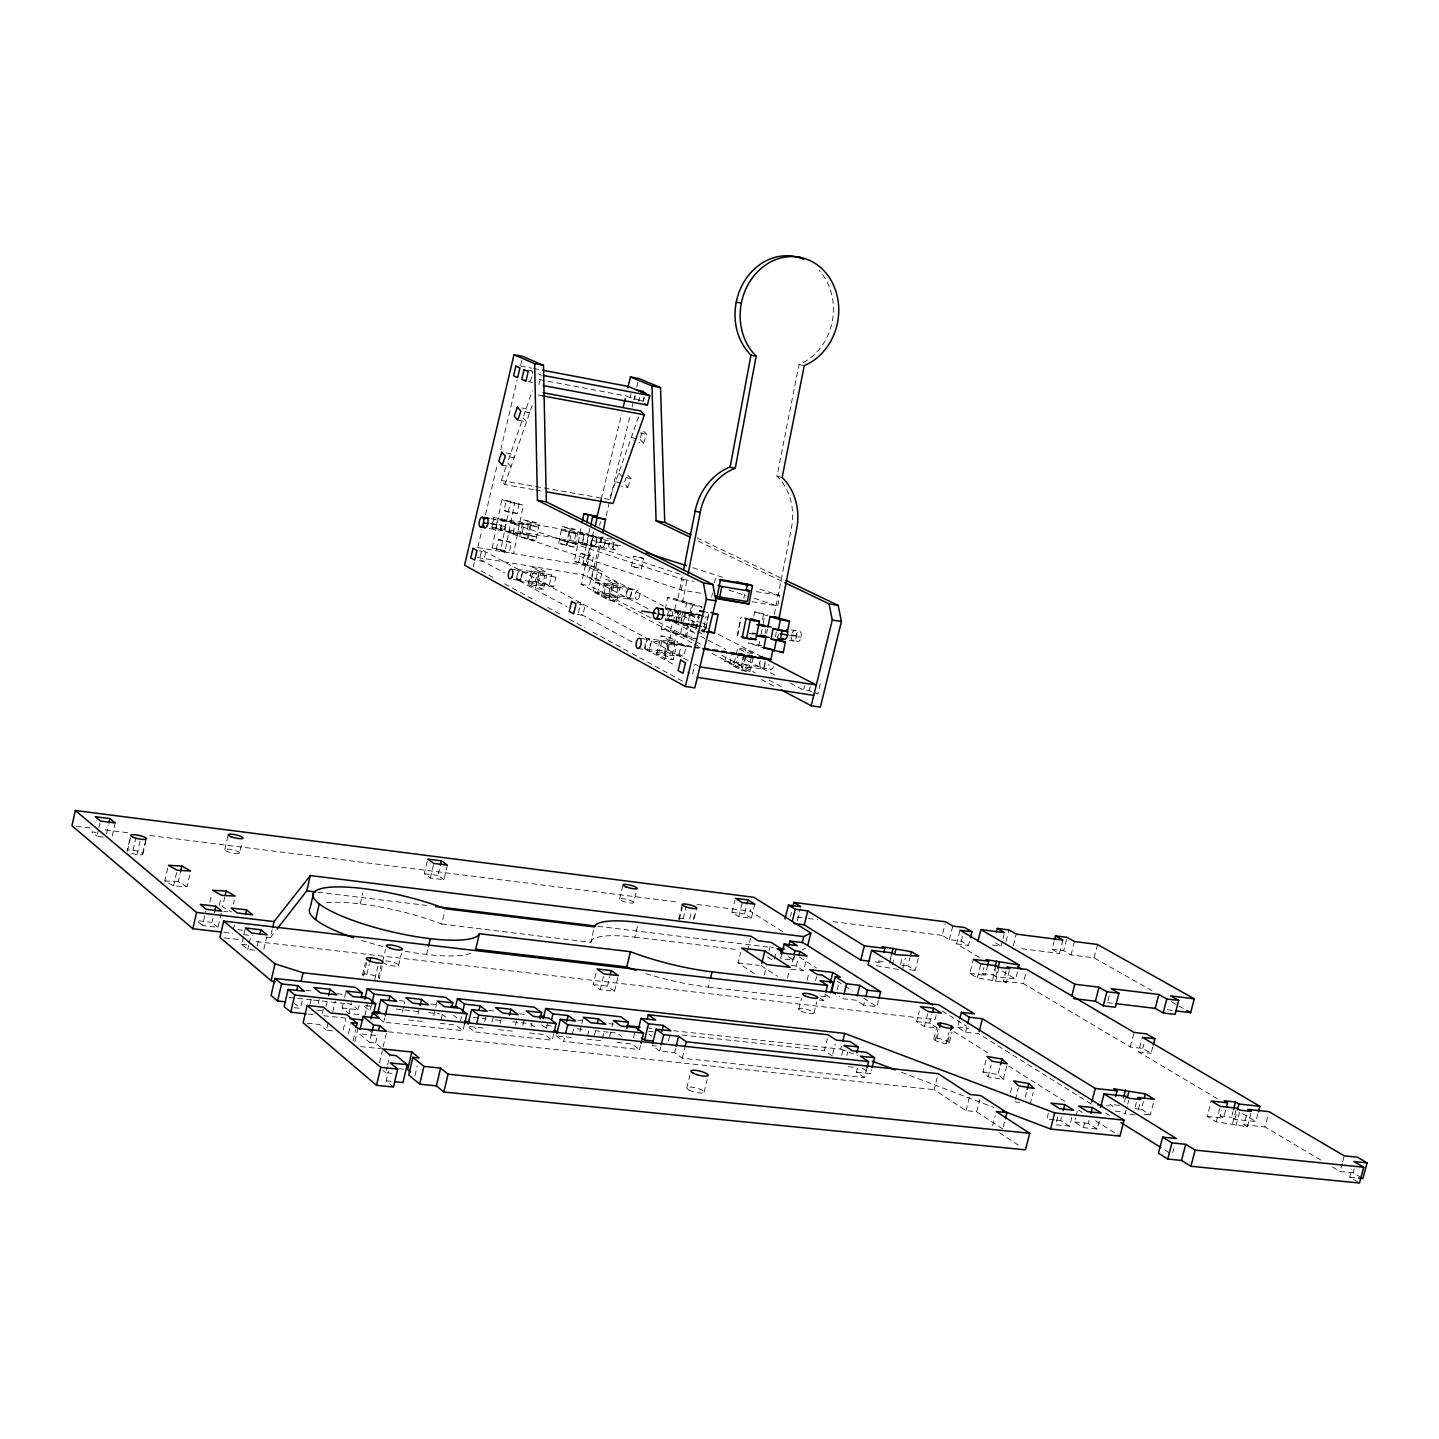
<?xml version="1.0" encoding="UTF-8"?>
<svg xmlns="http://www.w3.org/2000/svg" width="1439" height="1439" viewBox="0 0 1439 1439"><rect width="100%" height="100%" fill="white"/><g stroke="black" fill="none" stroke-linecap="round" stroke-linejoin="round"><path stroke-width="0.75" stroke-dasharray="5 3.75" d="M661.4 629.059L670.646 630.552L695.703 638.646L686.367 637.153L661.4 629.059L662.642 622.781M701.045 614.849L665.52 608.103L667.57 597.617L676.834 599.128L701.944 606.88L701.117 611.107M665.52 608.103L679.748 611.161L677.679 621.666L668.416 620.173L670.484 609.65M670.646 630.552L672.715 620.083L665.304 618.878M674.765 609.614L676.834 599.128M691.799 647.226L669.243 642.801L671.311 632.279L680.611 633.754L686.817 602.204L677.535 600.693L682.248 576.643M699.606 626.756L673.38 621.756L675.467 611.215L699.696 615.91M701.908 626.613L675.79 621.63L677.859 611.089L703.995 616.09M674.243 644.438L676.312 633.897L685.612 635.372L691.835 603.75L682.536 602.239L687.284 578.136M678.381 623.339L680.467 612.798M680.791 623.213L682.877 612.654M683.399 624.94L697.771 628.052L683.399 624.94L685.486 614.363L699.858 617.475L685.486 614.363M686.367 637.153L688.454 626.559M690.54 615.946L692.627 605.351L667.57 597.617M692.717 626.451L694.803 615.874M703.671 616.558L698.635 614.993L699.408 611.053L704.948 611.953M696.314 628.699L699.93 610.334L705.47 611.233M704.031 626.954L706.099 616.432M705.542 629.473L708.636 612.546M711.675 597.149L712.467 593.066M714.481 582.867L715.291 578.784L720.363 580.277M708.761 613.877L705.542 630.192L701.854 629.598M737.164 636.056L740.779 617.781M737.703 635.354L741.301 617.061M774.362 614.327L791.432 527.969A56.157 48.836 -75.1 0 0 776.97 476.219L799.005 364.571A56.355 48.962 -79.8 0 0 819.169 270.478M753.802 616.036L754.63 611.881L767.976 614.669M762.454 619.579L763.677 613.374M758.677 646.237L760.332 637.909M761.159 633.736L761.968 629.562M763.21 623.321L764.846 614.993M765.098 633.61L765.926 629.455M766.699 633.25L767.527 629.077M775.387 636.811L777.042 628.465M777.456 638.79L778.481 633.574A5.324 2.68 -80.9 0 1 776.988 637.027M700.739 593.246L681.205 590.008L508.722 532.79L517.482 534.265L491.868 527.214L493.811 517.572L584.27 532.97L588.605 534.355L580.061 532.898L614.399 542.611M492.192 547.917L505.107 550.795L492.192 547.917L501.869 499.603L514.82 502.445L504.819 552.234L500.592 550.777L510.593 501.114M496.383 549.338L498.326 539.661L507.05 541.136L511.277 542.557L509.334 552.234L513.579 553.691L523.328 505.125L510.323 502.283L523.328 505.125M500.268 529.984L502.211 520.306L523.994 524.012L522.051 533.671L500.268 529.984L504.477 531.387L526.314 535.074L528.257 525.397L502.211 520.306M519.065 503.794L517.123 513.489L508.381 511.978L504.154 510.629L506.096 500.934L501.869 499.603M513.219 532.862L515.18 523.166M519.731 536.765L523.13 519.875L531.8 521.35L539.283 523.778L535.884 540.686L519.731 536.765L535.884 540.686M527.178 539.229L530.577 522.285L523.13 519.875M528.419 538.222L531.8 521.35M558.656 543.312L562.037 526.512L570.635 527.987L578.208 530.397L574.809 547.252L558.656 543.312L574.809 547.252M566.193 545.795L569.592 528.94L562.037 526.512M567.254 544.769L570.635 527.987M578.586 563.027L580.529 553.457L589.073 554.878L587.148 564.448L574.269 561.588L581.284 526.8M680.215 574.287L599.739 548.151L578.136 542.467L586.68 543.906L582.345 542.503L584.27 532.97M582.453 543.87L584.396 534.283M587.148 564.448L582.813 563.009L589.828 528.257M602.042 536.783L595.872 567.362L582.921 564.484L584.864 554.878L580.529 553.457M586.806 545.291L588.731 535.686M591.015 545.309L592.94 535.74L571.517 532.106L569.592 541.694L595.368 546.73L597.311 537.143L592.94 535.74M587.274 565.941L593.893 533.132M595.872 567.362L591.501 565.905L593.426 556.317L589.073 554.878M599.631 525.631L600.405 521.781M631.433 566.39L633.466 556.353L638.7 557.109L643.521 558.404L641.488 568.441L631.433 566.39L641.488 568.441M681.205 590.008L683.345 579.485L510.665 523.077L519.425 524.569L493.811 517.572M743.891 598.21L744.754 594.037M752.021 601.7L777.654 605.945L779.776 595.548L756.446 588.083M103.32 837.084L97.007 836.293L98.482 829.763M98.967 827.587L99.957 823.234M106.504 833.757L108.465 825.087M112.224 835.969L115.174 822.928M129.654 839.8L127.172 850.773A8.04 1.763 12.3 0 1 136.453 850.935A8.04 1.763 12.3 0 1 142.425 854.55A8.04 1.763 12.3 0 1 131.057 853.129M127.423 851.276L130.913 835.933M133.036 850.251L136.021 837.12M137.047 854.55L140.536 839.189M142.641 853.525L146.13 838.182M142.911 854.029L146.4 838.703M189.732 874.93L187.052 886.676L173.543 885.92L164.819 880.938L168.399 865.271M173.543 885.92L177.141 870.217M187.052 886.676L178.292 881.711L180.091 873.905M221.264 913.171L218.009 927.328L202.503 925.529L205.759 911.337M209.896 902.163L211.713 894.231M224.79 849.55L228.225 834.602M218.009 927.328L212.073 922.345L212.99 918.316M219.34 905.293L221.174 897.342M224.826 896.965L222.541 906.858L231.553 911.984M239.558 853.201A7.645 1.637 12.6 0 0 229.449 849.244A7.645 1.637 12.6 0 0 227.506 851.69A7.645 1.637 12.6 0 0 239.558 853.201L242.004 842.517M233.388 904.034L234.287 900.059M233.478 929.126L234.395 925.079M254.451 950.208L247.76 949.434L241.626 944.308L243.515 936.141M243.982 934.091L245.403 927.957M247.76 949.434L248.695 945.351M249.181 943.3L251.07 935.098M257.203 946.089L259.092 937.94M263.859 949.182L266.701 936.897M265.891 937.185L270.316 937.706L272.187 929.63M294.311 1007.678L300.427 1008.325L302.91 997.659M309.997 1004.512L311.975 996.004M318.127 1003.685L319.134 999.421M322.084 1013.722L323.595 1007.246M326.095 1006.257L327.085 1002.012M332.499 1030.9L326.347 1030.252L328.362 1021.582M332.787 1011.815L335.269 1001.184M360.236 903.908L362.79 893.007M358.887 1014.639L348.868 1013.56L342.14 1007.984L344.119 999.511M344.623 997.407L346.115 991.057M343.237 1029.82L345.774 1019.01M348.868 1013.56L351.368 1002.929M348.454 1033.49L350.486 1024.802M362.502 974.923L365.38 962.655M363.473 976.182L366.837 961.846M342.14 1007.984L358.113 1009.71L359.12 1005.483M366.927 974.131L369.319 963.932M353.095 1040.667L355.631 1029.802M354.893 1041.494L357.969 1028.399M364.894 1015.268L367.395 1004.674M374.824 979.509L378.187 965.173M473.305 566.624L474.312 562.289M477.892 547.126L481.957 529.786M485.537 514.622L497.246 464.761M500.808 449.598L517.123 380.238M520.684 365.074L522.717 356.404M371.55 1004.674L370.075 1011.005L363.312 1005.483L372.035 1006.437M378.241 977.441L381.119 965.191M382.648 961.576L385.49 949.506M382.126 966.432L379.23 978.7A8.58 2.015 13 0 0 367.916 974.239A8.58 2.015 13 0 0 364.751 976.901M381.245 1047.682L375.633 1043.023L369.481 1042.376L372.035 1031.529M530.074 370.201L532.844 371.406L530.559 381.065L523.976 379.824M375.633 1043.023L377.666 1034.353M464.455 1024.334L462.962 1030.648L383.745 1022.158L384.753 1017.913M398.585 965.515L401.427 953.463M538.888 384.735L541.172 375.039L538.402 373.816M379.518 1062.755L382.306 1050.956M383.17 1046.675L386.749 1031.457M447.403 865.145L443.949 879.733L430.333 878.042L424.307 873.689L427.743 859.101M430.333 878.042L433.787 863.4M392.056 1073.368L385.778 1072.721L387.181 1066.803M387.649 1064.842L389.969 1054.985M393.441 1087.003L386.156 1080.833L388.494 1070.904M402.254 1012.337L404.737 1001.832M443.949 879.733L437.888 875.38L440.334 864.983M426.556 954.471L427.959 948.535M516.241 579.197L518.526 569.502L532.916 571.859L530.631 581.536L516.241 579.197L566.75 606.574M418.012 1014.045L419.001 1009.854M326.563 902.613A85.495 19.103 13.1 0 1 441.683 924.054L444.777 910.941M528.203 584.324L532.214 567.398L539.931 568.675L547.288 572.578L543.258 589.54L535.524 588.281L528.203 584.324L535.92 585.583L543.258 589.54M414.954 1075.67L417.274 1065.849M433.697 1015.754L435.19 1009.476M435.675 1007.39L437.168 1001.094M535.92 585.583L539.931 568.675M535.524 588.281L539.553 571.301L532.214 567.398M442.187 1014.981L440.19 1023.381L455.875 1025.072L462.962 1030.648M549.356 584.594L551.641 574.952L540.632 573.136L538.348 582.795L549.356 584.594L553.565 586.86L555.868 577.183L551.641 574.952M460.516 1020.809L461.523 1016.636M692.123 642.909L580.996 584.27L593.48 531.89M601.286 499.153L621.576 414.036M553.691 1033.975L552.198 1040.217L474.708 1031.907L475.715 1027.716M631.073 393.908L630.174 397.704L642.963 401.139L643.881 397.344M484.655 1021.744L486.652 1013.398M650.662 617.853L589.504 585.673L601.466 535.524M606.143 515.899L630.066 415.619M632.153 406.895L634.743 395.995M636.829 387.271L638.916 378.547M635.354 395.743L634.455 399.538L625.893 395.887L537.988 379.338M595.908 578.478L598.138 569.107L589.63 567.686L587.4 577.075L595.908 578.478L600.081 580.672L602.329 571.265L598.138 569.107M593.084 591.735L595.386 582.129L606.251 583.928L603.948 593.516L593.084 591.735L597.365 594.001L608.247 595.764L610.55 586.159L599.667 584.378L595.386 582.129M638.754 401.391L639.653 397.578M492.03 1022.086L493.505 1015.844M597.365 594.001L599.667 584.378M643.521 401.319L644.438 397.506M601.484 596.25L605.495 579.485L613.068 580.744L620.623 584.648L616.612 601.466L609.003 600.225L601.484 596.25L609.075 597.491L616.612 601.466M500.178 1023.435L501.168 1019.262M609.075 597.491L613.068 580.744M609.003 600.225L613.032 583.407L605.495 579.485M515.63 1025.108L516.619 1020.953M522.789 1025.413L524.282 1019.208M531.027 1026.78L532.016 1022.625M546.37 1028.435L548.349 1020.143M644.384 648.665L646.848 638.376L661.904 640.751L659.44 651.022L644.384 648.665L675.988 665.807M656.742 653.918L661.059 635.966L669.153 637.243L677.463 641.668L673.128 659.674L665.016 658.396L656.742 653.918L664.818 655.195L673.128 659.674M640.517 1045.451L639.51 1049.553L563.692 1041.44L565.203 1035.217M441.683 924.054L590.889 942.401L593.857 929.054M573.567 1029.281L571.571 1037.537L558.512 1036.134M664.818 655.195L669.153 637.243M665.016 658.396L669.369 640.373L661.059 635.966M579.863 1031.619L581.356 1025.449M581.842 1023.399L583.335 1017.229M617.889 977.567L614.579 991.255L600.225 989.636L593.174 984.564L595.998 972.836M619.579 899.105L623.015 884.877M679.046 654.115L681.51 643.863L669.998 642.046L667.516 652.299L679.046 654.115L683.795 656.67L686.295 646.399L681.51 643.863M588.749 1030.918L586.752 1039.174L601.88 1040.793L604.362 1030.504M600.225 989.636L603.553 975.894M594.451 1035.307L595.44 1031.205M614.579 991.255L607.474 986.201L609.83 976.451M633.682 902.595A7.267 1.493 13.7 0 0 623.447 898.745A7.267 1.493 13.7 0 0 622.745 901.228A7.267 1.493 13.7 0 0 633.682 902.595L637.135 888.349M609.488 1036.925L611.467 1028.741M611.971 1026.691L612.96 1022.607M590.889 942.401L590.763 941.897A82.671 17.826 13.9 0 1 634.815 937.149L637.891 924.486M743.477 655.447L740.995 665.627L729.627 663.847L724.788 661.292L726.767 653.144M633.448 1037.897L635.444 1029.694M729.627 663.847L732.109 653.648M753.263 657.659L749.845 671.653L741.894 670.412L733.404 665.933L737.721 648.144L745.654 649.403L754.18 653.828M738.621 652.91L736.138 663.073L724.788 661.292M678.812 918.73L682.302 904.412M679.298 919.665L682.284 907.379M749.845 671.653L741.319 667.174L745.654 649.403M741.894 670.412L745.312 656.4M746.05 656.202L744.071 664.332L758.749 666.635L760.242 660.555M683.255 918.532L686.241 906.282M751.428 656.706L748.946 666.887L763.641 669.189L766.124 659.026M689.821 918.694L691.332 912.542M867.069 1067.612L864.551 1077.631L682.302 1058.205L674.603 1052.664L659.692 1051.064L660.681 1046.962M693.274 919.593L695.271 911.427M694.264 918.478L696.764 908.261M668.451 1041.045L670.448 1032.878M674.603 1052.664L675.593 1048.563M682.302 1058.205L685.306 1045.883M645.949 973.609A82.671 17.826 13.9 0 0 708.33 987.118L709.931 980.589M686.781 1087.902L689.875 1075.257M754.791 904.178L751.338 918.226L738.729 916.643L731.983 912.344L734.933 900.328M738.729 916.643L742.182 902.577M751.338 918.226L744.575 913.927L746.535 905.922M704.031 1092.183L707.125 1079.538M820.32 683.777L817.784 694.12L812.675 691.457L803.556 690.036L804.563 685.899M782.618 931.645L750.367 911.229L751.338 907.236M754.198 973.555L738.027 962.889L740.617 952.348M809.15 690.63L810.157 686.493M747.489 950.783L750.546 938.318M769.146 950.711L770.171 946.556M764.235 975.228L766.321 966.684M774.416 959.129L776.484 950.747M790.551 916.283L791.54 912.326M781.665 954.363L780.64 958.518L793.626 960.101L794.652 955.946M797.386 920.564L800.336 908.639M787.601 977.98L789.705 969.472M793.447 957.115L791.378 965.461L796.271 966.055L803.502 970.713L806.613 958.158M796.271 966.055L798.339 957.708M798.807 1009.189L801.505 998.288M807.099 980.283L808.682 973.933M815.553 980.822L816.597 976.559M814.006 1012.93L816.704 1002.048M819.313 999.979L823.756 1000.501L825.356 994.061M837.138 989.924L839.243 981.434M832.282 1055.92L824.349 1050.578L827.299 1038.742M832.767 1053.942L835.232 1044.048M673.578 1030.738L840.736 1049.121L841.725 1045.2M841.761 1055.327L844.225 1045.398M846.869 1055.471L847.841 1051.531M878.527 1000.267L876.927 1006.652L863.706 1005.124L865.289 998.72M864.551 1077.631L856.403 1072.145L857.392 1068.152M890.543 958.23L891.55 954.165M889.608 963.087L891.64 954.938M892.36 964.796L894.392 956.629M856.403 1072.145L870.595 1073.674L871.584 1069.681M900.616 964.436L902.145 958.32M902.865 968.177L905.419 957.978M918.316 958.212L915.258 970.408L907.901 965.875L909.934 957.78M916.571 1021.618L929.756 1023.129L937.616 1028.094L924.396 1026.583L916.571 1021.618L919.251 1010.898M969.472 941.52L968.483 945.405L961.27 941.142L949.362 939.649L942.221 935.404L945.153 923.766M924.396 1026.583L927.633 1013.686M949.362 939.649L952.798 926.032M929.756 1023.129L931.914 1014.567M936.141 1015.43L935.062 1019.693L253.354 941.25M979.419 957.493L956.557 943.912L959.993 930.26M933.839 1038.742L936.573 1027.896M935.224 1040.433L937.958 1029.569M936.933 1038.364L939.127 1029.676M961.27 941.142L962.745 935.314M1002.767 1128.913L976.613 1111.753L965.983 1110.638L934.145 1089.665L938.174 1073.692M946.107 1043.563L948.859 1032.698M947.797 1041.476L949.992 1032.788M949.2 1043.167A8.04 1.745 14.8 0 0 938.696 1038.58A8.04 1.745 14.8 0 0 936.645 1041.134A8.04 1.745 14.8 0 0 949.2 1043.167L951.952 1032.303M1009.297 970.713L1006.239 982.765L977.315 977.908L969.832 973.412L973.376 959.345M1091.266 1104.055L978.61 1033.724L965.533 1032.231L957.601 1027.248L959.219 1020.863M977.315 977.908L980.894 963.806M965.533 1032.231L967.152 1025.809M987.694 965.245L985.157 975.264L982.351 973.591L983.862 967.584M1017.409 971.991L1015.628 978.97L995.86 976.577L993.036 974.887L994.547 968.879M992.514 945.063L1001.094 946.143L1002.569 940.351M1003.055 938.408L1004.026 934.559M992.676 979.779L996.238 965.695M995.86 976.577L997.875 968.555M995.518 981.47L998.576 969.4M1006.059 941.466L1008.973 929.918M965.983 1110.638L970.084 1094.485M1006.239 982.765L1003.397 981.074L1005.951 971.037M1013.326 945.693L1016.276 934.109M1006.742 1065.795L1003.271 1079.394L988.197 1076.804L982.999 1071.929L985.949 1060.291M976.613 1111.753L979.689 1099.648M988.197 1076.804L991.165 1065.13M1003.271 1079.394L998.018 1074.519L999.979 1066.767M1152.711 1047.106L1151.092 1053.366L1142.764 1048.437L1130.281 1047.016L1023.219 983.485L1025.899 972.962M992.586 1125.784L995.194 1115.585M1010.43 1092.741L1012.444 1084.844M1003.289 1126.881L1004.854 1120.765M1062.899 940.063L1059.464 953.481L1052.107 949.254L1054.05 941.61M1015.322 1099.774L1018.362 1087.884M1025.198 1097.327L1026.709 1091.41M1152.027 990.716L1094.072 957.834L1071.03 954.938L1063.655 950.711L1067.054 937.347M1030.144 1104.361L1033.184 1092.489M1071.03 954.938L1074.465 941.538M1048.365 1113.12L1046.837 1119.11L1054.769 1119.938M1094.072 957.834L1097.489 944.47M1057.719 1116.754L1055.668 1124.776L1069.555 1126.197L1072.127 1116.196M1069.555 1126.197L1060.705 1120.549L1061.73 1116.556M1099.252 1121.071L1097.202 1129.057L1083.405 1127.636L1074.519 1121.988L1075.545 1117.995M1076.048 1115.998L1077.577 1110.027M1107.958 1000.645L1109.505 994.655M1083.405 1127.636L1085.456 1119.632M1097.202 1129.057L1088.28 1123.409L1089.305 1119.434M1130.281 1047.016L1134.04 1032.429M1124.381 1102.076L1125.892 1096.23M1217.43 1098.73L1138.573 1051.927L1142.35 1037.303M1134.957 1114.919L1125.19 1113.876L1127.205 1106.069M1127.708 1104.127L1128.716 1100.223M1142.764 1048.437L1143.843 1044.282M1135.101 1107.221L1137.116 1099.432M1138.429 1109.271L1139.94 1103.425M1153.287 1103.173L1150.265 1114.829L1141.415 1109.379L1143.411 1101.644M1172.749 1152.603L1173.792 1148.592M1250.887 1113.336L1247.361 1126.773L1216.261 1121.808L1207.249 1116.376L1211.26 1101.033M1216.261 1121.808L1220.272 1106.411M1225.542 1110.458L1223.528 1118.121L1220.164 1116.088L1221.657 1110.35M1257.884 1113.93L1255.887 1121.557L1234.896 1119.326L1231.514 1117.294L1233.007 1111.574M1232.575 1123.535L1236.587 1108.156M1234.896 1119.326L1236.892 1111.681M1235.975 1125.568L1240.004 1110.189M1247.361 1126.773L1243.962 1124.74L1247.973 1109.397M1320.822 1160.086L1264.989 1126.953L1268.011 1115.477M1361.258 1177.606L1353.182 1172.839L1340.069 1171.508L1342.155 1163.665M1342.677 1161.705L1344.224 1155.823M1357.858 1182.067L1349.746 1177.246L1351.833 1169.385M1353.182 1172.839L1354.207 1168.918M533.545 489.602L504.855 484.583L501.366 480.536L506.834 464.671M523.634 415.997L532.34 390.706M504.855 484.583L532.448 404.665M638.574 416.86L609.345 499.441L501.366 480.536M640.391 437.402L642.909 430.297L646.651 434.218L643.485 443.104L639.222 442.313M627.782 487.335L630.912 478.521L627.224 474.528L624.094 483.342L627.782 487.335L621.378 486.202M270.316 937.706L275.73 930.763M801.973 950.028L805.516 948.193M643.521 558.404L633.466 556.353M223.782 911.571L227.668 911.768M164.819 880.938L178.292 881.711M386.156 1080.833L392.451 1081.462M1349.746 1177.246L1356.311 1177.911M399.376 1068.799L403.532 1069.213M360.505 1046.549L382.648 1048.851M1056.748 1120.136L1060.705 1120.549M1074.519 1121.988L1088.28 1123.409M1115.315 1111.142L1121.88 1111.825L1125.19 1113.876M1144.023 1114.164L1150.265 1114.829M1243.962 1124.74L1264.989 1126.953M308.252 1014.081L314.817 1014.783M323.577 1015.718L347.662 1018.308M1119.524 1105.368L1109.793 1104.343L1113.066 1106.375L1106.519 1105.674M1220.164 1116.088L1231.514 1117.294M1135.173 1108.714L1141.415 1109.379M1207.249 1116.376L1223.528 1118.121M307.244 1023.201L319.548 1024.514L326.347 1030.252M388.458 1031.817L934.145 1089.665M288.933 997.389L295.625 998.126M297.855 998.36L311.238 999.817M313.468 1000.069L329.081 1001.76M331.312 1002.012L344.694 1003.469M346.925 1003.702L351.386 1004.188L358.113 1009.71M396.031 1009.063L411.302 1010.718M413.497 1010.951L420.026 1011.671M428.768 1012.624L439.668 1013.811M473.269 1017.463L486.454 1018.902M495.232 1019.855L504.01 1020.809M512.806 1021.762L525.972 1023.201M546.208 1025.395L552.846 1026.115M577.183 1028.777L586.033 1029.73M594.883 1030.702L608.157 1032.141M610.37 1032.393L617.007 1033.112L621.468 1036.368M656.328 1046.009L652.083 1045.559L659.692 1051.064M848.308 1066.695L854.37 1067.36M316.634 1010.088L322.696 1010.736M408.658 1019.981L422.49 1021.474M483.162 1028.022L467.585 1026.331L474.708 1031.907M498.685 1029.676L514.137 1031.349M529.534 1033.004L544.877 1034.659L552.198 1040.217M616.953 1042.43L631.955 1044.03L639.51 1049.553M305.841 990.32L312.533 991.057M337.05 993.755L343.741 994.493M399.448 1000.609L403.909 1001.094M430.657 1004.044L437.348 1004.782M488.612 1010.412L495.286 1011.149M519.803 1013.847L524.264 1014.333M577.759 1020.215L582.201 1020.701M608.949 1023.633L613.41 1024.136M646.848 1027.806L653.522 1028.543M648.791 1031.349L653.234 1031.835M682.122 1035.001L824.349 1050.578M957.601 1027.248L968.483 1028.507M1138.573 1051.927L1151.092 1053.366M708.33 987.118L799.329 997.659M223.836 932.328L232.686 933.353M243.749 934.631L252.616 935.656M224.394 937.922L239.989 939.721M241.626 944.308L248.299 945.063M593.174 984.564L607.474 986.201M198.816 920.798L212.073 922.345M820.716 996.13L829.601 997.173L825.86 994.745M237.867 929.63L242.274 930.152M738.027 962.889L759.108 965.407M791 969.22L803.502 970.713M876.261 965.677L902.343 970.21M909.394 969.688L915.258 970.408M1003.397 981.074L1023.219 983.485M634.815 937.149L738.639 949.722M1107.454 1002.659L1113.966 1003.433M1167.083 1009.8L1173.505 1010.574M317.875 892.198L426.789 905.455M597.94 926.302L773.516 947.707M882.934 961.486L878.545 960.946L881.28 962.637L873.077 961.648M982.351 973.591L993.036 974.887M902.037 965.155L907.901 965.875M969.832 973.412L985.157 975.264M76.393 826.256L91.97 828.216M105.317 829.907L127.549 832.695M149.8 835.501L679.19 902.253M696.98 904.483L750.367 911.229M797.242 917.129L806.164 918.262M808.394 918.532L817.316 919.665M832.929 921.626L942.221 935.404M1052.107 949.254L1063.655 950.711M96.017 832.444L91.808 831.904L97.007 836.293M424.307 873.689L437.888 875.38M731.983 912.344L744.575 913.927M1021.726 948.733L1059.464 953.481M956.557 943.912L968.483 945.405M733.404 665.933L741.319 667.174M641.11 638.43L648.539 639.618M669.243 642.801L702.142 648.018M693.994 647.568L700.577 648.611M686.295 646.399L674.747 644.564L672.265 654.853L683.795 656.67M638.089 648.503L647.406 649.96M761.897 667.93L770.908 669.351M577.309 614.381L582.759 615.262L585.151 605.261L579.683 604.38M669.369 640.373L677.463 641.668M752.201 653.522L746.247 652.569L737.721 648.144M668.344 614.975L676.834 616.36M791.432 634.905L795.947 635.624M666.905 615.514L681.834 617.943M789.381 635.336L801.145 637.225M577.075 602.293L580.708 602.869L578.334 612.852L632.818 642.406M701.333 622.368L692.519 620.928L690.144 630.786L698.958 632.189L703.563 634.599L705.955 624.742L702.88 623.159M757.777 633.79L750.528 632.62L755.619 634.221M675.79 621.63L698.976 625.353M753.658 634.167L749.521 633.502L752.939 634.581M665.232 620.317L678.291 622.421M789.381 640.319L797.512 641.632M673.38 621.756L696.566 625.479M701.333 630.3L705.02 630.894M700.811 631.019L704.516 631.613M692.627 605.351L701.944 606.88M513.579 579.449L518.903 580.331M628.357 598.174L636.991 599.577M553.565 586.86L542.539 585.061L544.841 575.366L555.868 577.183M665.448 609.452L698.635 614.993M791.432 629.904L799.58 631.235A5.306 2.698 -80.9 0 1 800.282 639.725A5.306 2.698 -80.9 0 1 795.785 638.34A5.306 2.698 -80.9 0 1 799.58 631.235M477.73 557.487L583.245 574.898L649.349 609.452M479.169 560.742L483.54 561.48L485.788 551.928L479.223 550.831M600.081 580.672L591.573 579.269L593.821 569.844L602.329 571.265M539.553 571.301L547.288 572.578M613.032 583.407L620.623 584.648M512.914 569.448L520.019 570.617M629.437 588.587L638.053 590.008M580.996 584.27L589.504 585.673M683.345 579.485L694.192 581.302M756.284 591.627L779.776 595.548M574.269 561.588L582.813 563.009M500.592 550.777L509.334 552.234M582.921 564.484L591.501 565.905M477.766 547.629L585.475 565.527L697.124 623.321L694.749 633.178L664.89 617.583M489.224 528.473L502.373 530.685M593.192 546.029L614.507 549.626M595.368 546.73L573.909 543.115L575.852 533.491L597.311 537.143M511.277 542.557L498.326 539.661M584.864 554.878L593.426 556.317M530.577 522.285L539.283 523.778M569.592 528.94L578.208 530.397M491.113 518.706L504.316 520.99A4.947 2.194 -80.4 0 1 504.693 528.868A4.947 2.194 -80.4 0 1 501.024 527.663A4.947 2.194 -80.4 0 1 504.316 520.99M595.116 536.441A4.893 2.266 -80.4 0 1 595.566 544.23A4.893 2.266 -80.4 0 1 591.789 543.025A4.893 2.266 -80.4 0 1 595.116 536.441L612.115 539.301M490.285 523.292L501.24 525.145M591.969 540.524L613.284 544.14M496.689 524.929L490.087 523.814L505.449 526.53M604.866 543.258L613.41 544.715M615.478 544.841L621.684 545.903M596.34 541.927L617.673 545.543A4.875 2.284 -80.4 0 1 614.237 549.482A4.875 2.284 -80.4 0 1 613.608 542.935M491.868 527.214L582.345 542.503M1014.819 1101.752L1021.384 1102.868M504.154 510.629L517.123 513.489M982.999 1071.929L998.018 1074.519M506.096 500.934L514.82 502.445M535.758 489.979L542.377 491.131M615.568 481.831L621.972 482.964M502.247 465.139L511.025 466.686L507.517 462.674L523.005 417.796L526.548 421.735L517.752 420.134M506.222 452.943L510.611 453.735L514.137 457.728L507.535 456.559M626.649 477.748L630.912 478.521M521.727 407.974L526.116 408.784L529.678 412.705L523.077 411.482M640.229 433.031L646.651 434.218M528.131 381.659L532.52 382.486M538.096 395.005L542.431 395.815M520.468 366.01L531.459 368.096M533.653 368.51L542.431 370.183M526.26 370.165L532.844 371.406M638.718 400.348L642.963 401.139M799.005 364.571L804.257 365.596M776.97 476.219L782.15 477.478M754.63 611.881L769.991 616.558M703.473 611.413L708.779 613.068M699.408 611.053L704.444 612.618M684.748 612.726L689.767 614.309M761.501 645.697L748.496 642.999L763.821 647.856M672.715 620.083L677.679 621.666M682.68 623.249L687.68 624.85M701.62 630.39L705.146 631.505M665.106 619.112L668.416 620.173M692.843 567.721L722.522 577.219M728.943 590.116L745.87 595.62M754.342 598.372L777.654 605.945M840.736 1049.121L857.518 1055.506M901.587 1072.289L993.917 1107.454M697.016 537.826L783.715 579.323M698.311 541.136L782.78 581.662M702.952 626.343L706.837 628.339M718.493 634.383L761.231 656.49M700.559 636.218L706.387 639.258M708.33 640.283L725.778 649.403M747.111 660.555L776.952 676.132M790.245 683.093L803.556 690.036M658.558 622.008L694.084 640.697M696.044 641.74L701.962 644.852M721.694 655.231L755.241 672.876M769.056 680.143L782.87 687.41M694.12 643.97L702.052 648.144M711.981 653.378L745.708 671.186M761.591 679.568L775.477 686.889M688.148 660.537L481.777 549.77L479.529 559.303L504.693 572.938M698.257 665.969L694.983 664.188L692.429 674.711L687.536 672.049M481.148 570.923L492.911 577.363M504.657 583.802L518.382 591.321M520.342 592.382L536.028 600.98M547.791 607.42L561.516 614.921M569.358 619.22L585.025 627.8M592.868 632.099L630.12 652.497M632.081 653.558L683.039 681.474M1171.346 1001.67L1184.873 1009.351M995.662 942.977L1001.094 946.143M1002.299 971.055L1015.628 978.97M1242.433 1113.57L1255.887 1121.557M1332.37 1166.939L1340.069 1171.508M942.167 1010.951L966.864 1026.385M1105.71 1113.084L1109.505 1115.459M1164.619 1149.869L1170.321 1153.412M953.931 1031.583L989.78 1054.157M1008.649 1066.029L1067.126 1102.868M1078.441 1110.009L1082.218 1112.383M1095.421 1120.693L1119.956 1136.144M799.418 957.079L816.435 967.961M837.228 981.254L842.894 984.888M844.783 986.093L852.356 990.931M863.688 998.198L876.927 1006.652M788.284 956.647L793.626 960.101M863.706 1005.124L856.115 1000.249L842.876 998.72L839.135 996.292M767.599 956.953L774.74 961.576M820.014 998.054L823.756 1000.501M761.213 965.659L777.492 976.308M999.493 1132.709L1019.891 1146.164M862.465 1068.224L870.595 1073.674M648.827 1034.101L651.831 1036.26M541.784 1024.91L547.575 1029.299M556.335 1035.9L563.692 1041.44M530.361 1023.669L534.696 1026.96M453.501 1015.304L457.008 1018.057M441.845 1014.045L447.097 1018.164M380.31 1019.37L383.745 1022.158M368.402 1029.694L375.345 1035.414L359.066 1033.706L369.481 1042.376M382.9 1070.31L385.778 1072.721M198.078 921.787L202.503 925.529M293.826 1002.749L300.427 1008.325M643.485 443.104L639.761 439.165L631.235 437.6L633.7 440.226M618.698 473.017L622.368 476.993M613.572 543.456A4.893 2.284 -80.4 0 1 611.071 548.799A4.893 2.284 -80.4 0 1 608.805 545.543A4.893 2.284 -80.4 0 1 610.891 539.625M773.462 666.743A5.144 2.59 -81.1 0 1 770.243 669.207A5.144 2.59 -81.1 0 1 768.84 664.332M765.116 661.436A5.144 2.59 -81.1 0 1 761.555 667.912A5.144 2.59 -81.1 0 1 760.44 660.357M667.336 616.234A5.396 2.59 -80.8 0 1 671.473 610.568A5.396 2.59 -80.8 0 1 671.455 619.31A5.396 2.59 -80.8 0 1 667.318 617.601M385.652 960.928A8.22 1.907 13.1 0 1 396.912 963.716A8.22 1.907 13.1 0 1 395.581 966.163A8.22 1.907 13.1 0 1 384.321 963.375M678.794 919.143A7.501 1.547 13.9 0 1 686.997 919.305M470.805 953.176A85.495 19.103 13.1 0 1 405.276 951.251M383.08 946.448A85.495 19.103 13.1 0 1 361.567 940.422M522.699 571.733L520.396 581.446L534.804 583.802L537.107 574.107L522.699 571.733M613.823 585.169L611.539 594.739L625.587 597.041L627.872 587.472L613.823 585.169M618.14 587.418L615.838 597.005L629.922 599.308L632.207 589.72L618.14 587.418M651.579 640.895L649.097 651.219L664.17 653.576L666.653 643.287L651.579 640.895M674.046 655.806L665.951 654.547L657.659 650.068L665.735 651.345L674.046 655.806M750.762 667.84L742.83 666.599L734.322 662.12L742.254 663.379L750.762 667.84M668.218 641.092L660.141 639.815L668.433 644.24L676.528 645.517L668.218 641.092M536.783 581.968L529.066 580.69L536.387 584.648L544.122 585.907L536.783 581.968M609.92 593.893L602.347 592.67L609.866 596.627L617.475 597.851L609.92 593.893M539.067 572.29L531.351 571.031L538.69 574.952L546.424 576.212L539.067 572.29M612.223 584.324L604.632 583.083L612.169 587.004L619.759 588.263L612.223 584.324M536.603 537.071L520.468 533.149L536.603 537.071M575.546 543.636L559.375 539.715L575.546 543.636M531.081 524.965L522.393 523.49L538.546 527.394L531.081 524.965M569.898 531.585L561.3 530.11L577.471 534.013L569.898 531.585M680.989 620.461A5.378 2.608 -80.8 0 0 680.359 611.863A5.378 2.608 -80.8 0 0 676.636 619.112A5.378 2.608 -80.8 0 0 680.989 620.461M795.767 638.988A5.306 2.698 -80.9 0 0 795.065 630.498A5.306 2.698 -80.9 0 0 791.27 637.603A5.306 2.698 -80.9 0 0 795.767 638.988M604.11 545.579A4.893 2.284 -80.4 0 0 603.589 537.844A4.893 2.284 -80.4 0 0 600.297 544.5A4.893 2.284 -80.4 0 0 604.11 545.579M630.174 596.663A4.839 2.284 -80.7 0 0 630.012 588.713A4.839 2.284 -80.7 0 0 626.505 594.775A4.839 2.284 -80.7 0 0 630.174 596.663M638.808 598.066A4.839 2.302 -80.7 0 0 638.646 590.134A4.839 2.302 -80.7 0 0 635.139 596.178A4.839 2.302 -80.7 0 0 638.808 598.066M649.367 648.377A5.216 2.5 -81.1 0 0 649.187 639.761A5.216 2.5 -81.1 0 0 645.374 646.237A5.216 2.5 -81.1 0 0 649.367 648.377M495.933 527.286A4.965 2.194 -80.4 0 0 495.502 519.461A4.965 2.194 -80.4 0 0 492.264 526.224A4.965 2.194 -80.4 0 0 495.933 527.286M520.666 578.784A4.911 2.212 -80.7 0 0 520.594 570.743A4.911 2.212 -80.7 0 0 517.159 576.895A4.911 2.212 -80.7 0 0 520.666 578.784M800.947 1010.969A7.825 1.709 14.4 0 0 813.719 1013.326A7.825 1.709 14.4 0 0 804.545 1008.901A7.825 1.709 14.4 0 0 800.947 1010.969M689.065 1090.043A8.886 2.159 14.2 0 0 703.635 1092.669A8.886 2.159 14.2 0 0 693.508 1087.434A8.886 2.159 14.2 0 0 689.065 1090.043"/><path stroke-width="1.5" d="M683.543 570.096L695.145 511.079A56.157 48.836 -75.1 0 1 728.854 467.495L730.113 467.153L750.978 355.145A56.355 48.962 -79.8 0 1 740.689 288.214A56.355 48.962 -79.8 0 1 795.407 256.682L800.678 257.473M688.13 573.765L700.199 512.428A56.283 48.908 -75.1 0 1 733.98 468.736L735.239 468.394L756.159 356.153A56.481 49.052 -79.8 0 1 759.432 269.938A56.481 49.052 -79.8 0 1 833.181 284.418A56.481 49.052 -79.8 0 1 804.257 365.596L782.15 477.478A56.283 48.908 -75.1 0 1 796.63 529.336L779.093 618.051L769.991 616.558L767.94 626.99M706.999 631.811L714.41 632.998L718.025 614.579L710.938 612.384M746.211 590.26L747.399 584.162L719.572 579.503M745.87 619.364L742.254 637.675L751.41 639.15M752.525 585.655L720.363 580.277L716.73 598.678L748.91 603.984L752.525 585.655L747.399 584.162M750.438 618.554L759.432 621.306L755.799 639.636L746.643 638.179L750.259 619.831L744.88 618.176M766.196 636.704L760.745 635.822L765.872 637.423L763.821 647.856L771.088 649.025M763.461 647.748L783.266 652.587L785.334 642.136L771.034 639.042L773.103 628.573L787.421 631.667L789.489 621.18L774.434 616.629M702.79 648.953L770.854 659.728L772.905 649.313M774.146 651.148L776.215 640.661M787.421 631.667L778.283 630.174L780.352 619.705L769.631 616.45M785.334 642.136L780.154 640.499L782.204 630.066M582.165 522.465L583.91 513.759L596.807 516.583L583.91 513.759M586.698 522.789L588.245 515.108M590.674 526.08L592.616 516.475L605.567 519.317L602.923 532.412M595.224 526.584L596.987 517.824L592.616 516.475M749.881 590.566L745.6 589.864L749.431 591.087L747.291 601.538L719.698 596.987L721.838 586.5L718.061 585.277M807.801 945.225L810.823 932.994L753.784 897.288L75.368 810.517L71.95 825.698L192.826 928.731L221.606 932.076M108.95 822.928L109.94 818.593L95.244 816.722L100.442 821.057L115.174 822.928L109.94 818.593M180.523 871.944L181.872 866.08L168.399 865.271L177.141 870.217L190.632 871.009L181.872 866.08M192.826 928.731L196.567 912.452L75.368 810.517M214.393 912.272L215.778 906.228L200.309 904.376L206.227 909.322L221.732 911.157L215.778 906.228M225.275 894.968L226.193 891.011L212.63 890.255L221.624 895.346L235.205 896.083L226.193 891.011M1002.317 1110.656L1050.578 1129.039L1119.956 1136.144L1124.075 1120.172L938.822 1004.8L223.693 921.086L219.933 937.419L271.126 980.625L275.137 981.902M245.619 913.891L246.555 909.88L231.193 908.045L237.183 912.974L252.598 914.79L246.555 909.88M260.027 933.857L260.981 929.774L245.403 927.957L251.537 933.048L267.168 934.864L260.981 929.774M272.655 927.615L274.058 921.572L310.32 875.56L803.735 936.591L810.823 932.994M271.126 980.625L275.011 963.842L223.693 921.086M361.099 997.047L362.088 992.82L355.343 987.352L275.047 978.448L271.09 995.446L277.601 1001.004L285.713 1001.868M277.601 1001.004L281.558 983.934L275.047 978.448M277.079 929.018L306.759 890.831L310.32 875.56M281.558 983.934L297.783 985.715L304.402 991.237L288.124 989.456L284.149 1006.581L290.75 1012.211L306.075 1013.847M313.666 892.738L310.051 908.279A85.495 19.103 13.1 0 0 353.526 937.778M290.75 1012.211L294.743 995.015L288.124 989.456M296.794 989.978L297.783 985.715M301.129 981.182L303.071 972.782L844.657 1033.418L1054.697 1112.905L1124.075 1120.172M315.609 919.593L319.26 903.908M356.153 1027.626L357.178 1023.273L346.799 1014.693L330.394 1012.93L323.595 1007.246L307.173 1005.465L303.143 1022.769L376.514 1085.33L393.441 1087.003L397.686 1069.069L390.365 1062.971L407.183 1064.68L402.956 1082.524L394.556 1081.678M328.578 995.644L330.071 989.277L313.954 987.514L320.627 993.018L336.78 994.799L330.071 989.277M369.805 961.882L370.758 957.798M513.975 354.731L464.563 565.203L685.342 686.457L694.803 687.914L715.903 600.836L712.881 584.522L546.334 501.851L537.413 500.304L534.66 363.653L513.975 354.731L522.717 356.404L543.474 365.326L546.334 501.851M364.787 999.188L367.251 988.683L445.802 997.389L452.799 1002.821L451.81 1007.012M360.092 1029.389L363.132 1016.438L379.392 1018.2L372.449 1012.534L370.938 1018.956M372.053 1002.569L374.032 994.133L367.251 988.683M373.241 1014.495L375.741 1003.864L368.888 998.324L352.861 996.561L346.115 991.057L362.088 992.82M372.035 1031.529L373.564 1025.036L363.132 1016.438M377.378 1014.459L380.867 999.637L396.786 1001.382L389.915 995.896L374.032 994.133M378.691 1030.018L379.716 1025.683L373.564 1025.036M388.926 1000.105L389.915 995.896M385.256 1015.79L387.757 1005.177L380.867 999.637M376.514 1085.33L380.759 1067.342L307.173 1005.465M440.334 864.983L441.323 860.828L427.743 859.101L433.787 863.4L447.403 865.145L441.323 860.828M428.426 946.574L430.297 938.66M419.99 1005.663L421.483 999.368L405.726 997.641L412.651 1003.127L428.444 1004.854L421.483 999.368M407.183 1064.68L396.247 1055.632L389.969 1054.985L382.756 1048.995L411.842 1052.017L407.687 1069.645L410.583 1072.055M411.842 1052.017L419.145 1057.989L412.903 1057.341L408.712 1075.041L419.702 1084.197L436.377 1085.869L443.824 1092.021L1025.467 1149.833L1029.694 1133.284L996.22 1111.502L1006.922 1112.617L1005.357 1118.733M419.702 1084.197L423.929 1066.389L412.903 1057.341M436.377 1085.869L440.604 1068.098L423.929 1066.389M455.479 1006.994L457.458 998.684L534.319 1007.21L541.568 1012.624L540.075 1018.812M825.878 991.903L827.479 985.463L712.071 971.865A82.707 17.538 13.9 0 1 630.426 951.701L479.403 933.713L475.715 949.254L626.72 966.954A82.671 17.826 13.9 0 0 636.02 970.354M462.513 1012.462L464.491 1004.116L457.458 998.684M443.824 1092.021L448.069 1074.196L440.604 1068.098M464.455 1024.334L466.956 1013.829L459.85 1008.307L444.183 1006.581L437.168 1001.094L452.799 1002.821M468.089 1024.244L471.578 1009.584L487.155 1011.311L480.014 1005.825L464.491 1004.116M479.025 1009.998L480.014 1005.825M596.609 518.795L601.286 499.153M623.141 407.489L625.21 398.765M627.818 387.846L630.426 376.928L638.916 378.547L660.537 387.577L664.746 522.375L690.954 534.93M476.705 1023.507L478.719 1015.107L471.578 1009.584M543.24 385.544L647.406 405.079L649.691 395.527L628.159 386.407L542.431 370.183M509.424 1015.466L510.917 1009.243L495.502 1007.534L502.661 1013.002L518.112 1014.711L510.917 1009.243M543.258 1018.758L545.723 1008.469L620.946 1016.815L628.429 1022.212L626.936 1028.345M551.515 1020.071L552.99 1013.883L545.723 1008.469M554.195 1031.889L556.191 1023.579L548.853 1018.075L533.509 1016.402L526.26 1010.933L541.568 1012.624M556.839 1033.832L560.329 1019.334L575.564 1021.006L568.189 1015.556L552.99 1013.883M566.714 1021.744L568.189 1015.556M565.689 1033.13L567.703 1024.82L560.329 1019.334M597.437 1023.003L598.426 1018.902L583.335 1017.229L590.745 1022.679L605.873 1024.334L598.426 1018.902M610.316 974.509L611.251 970.606L596.951 968.933L604.02 973.933L618.374 975.606L611.251 970.606M685.342 686.457L706.441 599.29L703.437 582.939L537.413 500.304M626.72 966.954L630.426 951.701M638.017 1030.594L640.985 1018.416L655.77 1020.053L648.269 1014.711L647.298 1018.758M641.021 1043.383L643.521 1033.112L635.948 1027.644L620.928 1025.989L613.446 1020.557L628.429 1022.212M653 1040.991L644.528 1040.073L648.503 1023.795L640.985 1018.416M652.587 1043.509L656.058 1029.209L670.934 1030.846L663.325 1025.431L648.503 1023.795M661.85 1031.529L663.325 1025.431M661.185 1044.912L663.685 1034.659L656.058 1029.209M676.096 1046.531L678.596 1036.296L663.685 1034.659M685.306 1045.883L686.313 1041.782L678.596 1036.296M710.47 978.412L712.071 971.865M747.021 903.926L748.01 899.915L735.419 898.314L742.182 902.577L754.791 904.178L748.01 899.915M785.73 580.295L838.164 605.387L841.437 621.504L820.356 707.143L811.2 705.74L832.282 619.993L829.026 603.858L784.777 582.633M761.735 963.554L764.846 950.927L741.661 948.121L766.861 964.562L790.227 967.35L764.846 950.927M784.975 918.999L788.41 905.077L800.821 906.66L793.968 902.433L792.997 906.39M780.891 953.445L781.917 949.254L771.196 942.383L758.119 940.782L751.05 936.231L638.394 922.381A82.707 17.538 13.9 0 0 594.379 926.896L445.299 908.764A85.549 18.797 13.1 0 0 321.203 888.6A85.549 18.797 13.1 0 0 373.96 927.184A85.549 18.797 13.1 0 0 479.403 933.713M781.665 954.363L784.237 943.984L797.224 945.567L790.065 941.034L789.058 945.171M792.313 921.302L795.263 909.322L788.41 905.077M793.968 955.028L794.994 950.855L784.237 943.984M868.994 961.144L860.792 960.155L804.257 924.845L807.711 910.905L795.263 909.322M798.861 955.622L799.886 951.449L794.994 950.855M802.225 942.743L803.735 936.591M830.213 983.017L832.839 972.44L809.725 969.688L817.136 974.437L822.101 975.03L833.307 982.225L830.663 992.892M832.839 972.44L840.304 977.189L835.34 976.613L831.652 991.471L835.393 993.881M843.938 994.457L846.6 983.79L835.34 976.613M860.792 960.155L864.353 945.873L807.711 910.905M842.696 1041.26L844.657 1033.418M857.176 996.004L859.838 985.355L846.6 983.79M883.816 952.474L884.841 948.409L882.107 946.736L911.463 951.701L918.837 956.18L894.914 954.579L892.162 952.888L871.62 950.37L868.059 964.688L932.652 1005.016M865.828 996.579L867.429 990.176L859.838 985.355M856.871 1052.916L858.346 1046.962L850.305 1041.638L836.221 1040.091L828.27 1034.803L648.269 1014.711M879.049 998.126L880.65 991.741L802.998 942.617L790.065 941.034M891.55 954.165L893.079 948.085M894.806 953.823L895.813 949.758M867.069 1067.612L868.562 1061.604L860.396 1056.154L874.588 1057.719L872.088 1067.684M910.437 955.748L911.463 951.701M932.454 1012.426L933.515 1008.145L920.33 1006.616L928.173 1011.545L941.394 1013.074L933.515 1008.145M939.667 1027.518L940.764 1023.183M970.462 937.616L971.937 931.77L964.706 927.543L952.798 926.032L945.639 921.823L793.968 902.433M950.531 1030.63L951.629 1026.295M977.98 941.25L980.912 929.612L1004.53 932.616L997.263 928.425L996.292 932.274M959.759 1018.722L961.378 1012.319L974.437 1013.847L871.62 950.37M967.692 1023.669L969.31 1017.247L961.378 1012.319M987.694 965.245L988.701 961.234L985.895 959.561L1019.19 964.993L1018.29 968.483M995.069 966.882L996.579 960.892M979.15 1031.583L982.405 1018.758L969.31 1017.247M997.875 968.555L999.403 962.547M1000.483 1064.824L1001.958 1059.014L986.938 1056.424L992.155 1061.245L1007.228 1063.853L1001.958 1059.014M1054.535 939.703L1055.524 935.872L1067.054 937.347L1074.465 941.538L1097.489 944.47L1194.262 998.792L1190.665 1012.642L1175.663 1010.826M1027.212 1089.449L1028.723 1083.531L1013.434 1080.905L1018.866 1085.905L1034.191 1088.532L1028.723 1083.531M1071.731 996.292L1074.807 984.24L980.912 929.612M1050.578 1129.039L1054.697 1112.905M1063.259 1110.566L1064.788 1104.594L1050.938 1103.119L1059.77 1108.732L1073.674 1110.189L1064.788 1104.594M1116.142 1003.702L1155.229 1008.379L1163.198 1012.948L1175.069 1014.369L1178.685 1000.447L1166.813 999.008L1158.827 994.475L1111.052 988.647L1118.93 993.198L1115.333 1007.228L1103.263 1005.789L1095.421 1001.202L1099 987.19L1074.807 984.24M1103.263 1005.789L1106.879 991.741L1099 987.19M1091.751 1102.094L1095.277 1088.46L982.405 1018.758M1090.834 1113.462L1092.363 1107.508L1078.602 1106.051L1087.506 1111.645L1101.303 1113.102L1092.363 1107.508M1100.511 1107.562L1104.037 1093.874L1125.892 1096.23L1129.219 1098.263L1140.947 1099.522L1137.619 1097.489L1154.294 1099.288L1145.408 1093.892L1113.786 1088.801L1117.078 1090.816L1115.585 1096.644M1123.463 1097.831L1125.478 1090.06M1127.277 1097.903L1128.77 1092.093M1155.229 1008.379L1158.827 994.475M1153.251 1045.02L1154.869 1038.76L1146.523 1033.886L1134.04 1032.429L1026.78 969.454L1006.958 967.026L1009.8 968.699L999.08 967.386L996.238 965.695L980.894 963.806L973.376 959.345L988.701 961.234M1163.198 1012.948L1166.813 999.008M1144.419 1097.759L1145.408 1093.892M1104.037 1093.874L1176.4 1138.537L1162.64 1137.134L1158.467 1153.215L1167.749 1159.043L1181.527 1160.428L1190.898 1166.274L1359.477 1183.038L1363.686 1167.227L1353.919 1161.507L1367.05 1162.856L1362.877 1178.559L1358.506 1178.127M1167.749 1159.043L1171.94 1142.89L1162.64 1137.134M1181.527 1160.428L1185.718 1144.311L1171.94 1142.89M1190.898 1166.274L1195.125 1150.103L1185.718 1144.311M1226.532 1106.627L1227.539 1102.796L1224.157 1100.781L1235.507 1102.022L1238.889 1104.019L1259.88 1106.303L1258.388 1112.023M1233.511 1109.667L1235.507 1102.022M1237.396 1109.757L1238.889 1104.019M543.187 392.721L640.679 410.924L644.42 414.81L612.996 503.452L546.784 491.904M380.759 1067.342L397.686 1069.069M448.069 1074.196L1029.694 1133.284M1195.125 1150.103L1363.686 1167.227M349.839 1018.542L362.97 1019.945M357.178 1023.273L351.008 1022.625L357.969 1028.399L386.749 1031.457L379.716 1025.683M1097.795 1104.756L1102.166 1105.206M294.743 995.015L375.741 1003.864M387.757 1005.177L466.956 1013.829M478.719 1015.107L556.191 1023.579M567.703 1024.82L643.521 1033.112M686.313 1041.782L868.562 1061.604M1095.277 1088.46L1117.078 1090.816M1227.539 1102.796L1211.26 1101.033L1220.272 1106.411L1236.587 1108.156L1240.004 1110.189L1251.39 1111.412L1247.973 1109.397L1269 1111.663L1344.224 1155.823L1357.337 1157.172L1367.05 1162.856M374.032 1011.437L379.986 1012.085M464.959 1021.276L469.402 1021.762M553.367 1030.864L557.72 1031.331M372.449 1012.534L938.174 1073.692L970.084 1094.485L980.714 1095.601L1006.922 1112.617M858.346 1046.962L844.225 1045.398L852.284 1050.758L866.44 1052.323L874.588 1057.719M361.567 996.454L366.028 996.939M450.713 1006.239L457.404 1006.976M539.859 1016.042L544.32 1016.528M626.774 1025.593L640.157 1027.068M1154.869 1038.76L1142.35 1037.303L1259.88 1106.303M196.567 912.452L274.058 921.572M833.307 982.225L819.978 980.643L827.479 985.463M867.429 990.176L880.65 991.741M1073.422 998.576L1095.421 1001.202M1194.262 998.792L1170.662 995.914L1178.685 1000.447M306.759 890.831L315.663 891.928M435.675 906.552L595.71 926.032M780.19 948.517L784.633 949.056M781.917 949.254L777.006 948.661L784.201 953.284L807.135 956.054L799.886 951.449M1106.879 991.741L1118.93 993.198M864.353 945.873L884.841 948.409M793.896 923.55L804.257 924.845M997.263 928.425L1008.973 929.918L1016.276 934.109L1062.899 940.063L1055.524 935.872M971.937 931.77L959.993 930.26L1019.19 964.993M697.357 677.373L813.737 695.379M699.912 666.851L816.291 685L761.231 656.49M704.319 648.359L708.707 649.043M713.096 649.744L717.485 650.446M721.856 651.13L726.245 651.831M730.634 652.515L735.023 653.216M739.412 653.918L743.783 654.601M748.172 655.303L752.561 655.986M759.126 657.029L763.515 657.731M732.109 653.648L743.477 655.447M753.514 657.029L766.124 659.026M641.686 611.053L655.986 613.374M658.468 614.165L664.854 615.19M780.298 633.862L787.565 635.031M759.882 635.175L766.088 636.164M654.943 618.662L659.188 619.346M778.499 638.556L783.949 639.438M756.716 635.444L769.163 637.441M756.105 635.858L765.872 637.423M771.034 639.042L780.154 640.499M706.369 631.919L710.075 632.512M780.352 619.705L789.489 621.18M712.485 613.662L718.025 614.579M750.259 619.831L759.432 621.306M751.374 620.245L755.025 620.857M759.864 624.4L764.001 625.084M657.029 608.085A5.396 2.59 -80.8 0 1 657.623 616.701A5.396 2.59 -80.8 0 1 653.324 615.334A5.396 2.59 -80.8 0 1 657.029 608.085L663.397 609.111M756.716 624.652L771.232 627.008M762.076 626.037L765.98 626.667M715.956 597.851L748.91 603.984M706.441 599.29L715.903 600.836M832.282 619.993L841.437 621.504M703.437 582.939L712.881 584.522M829.026 603.858L838.164 605.387M721.838 586.5L749.431 591.087M480.446 526.98L484.835 527.735M482.389 517.267A4.965 2.194 -80.4 0 1 482.749 525.163A4.965 2.194 -80.4 0 1 479.115 523.958A4.965 2.194 -80.4 0 1 482.389 517.267L488.972 518.382M483.522 522.825L487.911 523.562M736.21 302.226L741.373 303.107M630.426 376.928L651.975 385.94L656.094 520.882L664.746 522.375M596.987 517.824L605.567 519.317M542.431 395.815L644.42 414.81M636.722 390.041L643.107 391.246M641.021 391.858L645.284 392.667M543.348 375.453L649.691 395.527M534.66 363.653L543.474 365.326M651.975 385.94L660.537 387.577M750.978 355.145L756.159 356.153M730.113 467.153L735.239 468.394M695.145 511.079L700.199 512.428M773.103 628.573L778.283 630.174M750.421 637.945L755.799 639.636M741.283 636.47L746.643 638.179M779.308 651.345L783.266 652.587M709.085 631.307L714.41 632.998M275.011 963.842L303.071 972.782M646.201 552.792L686.493 565.689M737.362 581.968L747.974 585.367M765.71 658.073L770.854 659.728M715.92 595.746L719.698 596.987M872.214 1061.101L895.292 1069.897M644.51 403.855L647.406 405.079M656.094 520.882L690.27 537.287M751.428 656.706L753.263 657.659L745.312 656.4L740.24 653.756M781.431 690.036L811.2 705.74M1186.797 1010.448L1190.665 1012.642M1017.661 966.81L1021.492 969.059M1120.909 1122.564L1160.823 1147.495M641.524 1037.915L644.528 1040.073M797.476 257.185A56.355 48.962 -79.8 0 1 803.574 259.272M786.647 629.419A5.324 2.698 -80.9 0 1 786.971 636.973A5.324 2.698 -80.9 0 1 782.798 638.34M762.994 657.731A5.144 2.59 -81.1 0 1 763.641 657.893M660.321 609.147A5.396 2.59 -80.8 0 1 663.235 611.341A5.396 2.59 -80.8 0 1 661.904 618.14A5.396 2.59 -80.8 0 1 658.522 618.302M484.961 518.957A4.965 2.194 -80.4 0 1 487.947 519.821A4.965 2.194 -80.4 0 1 486.616 526.71A4.965 2.194 -80.4 0 1 483.63 525.847M473.017 548.313L470.787 557.846L474.78 560.023L477.029 550.471L473.017 548.313M515.81 366.154L513.561 375.777L517.662 377.594L519.929 367.934L515.81 366.154M524.066 369.751L521.781 379.428L525.919 381.245L528.203 371.55L524.066 369.751M571.643 601.412L569.25 611.395L573.657 613.805L576.05 603.786L571.643 601.412M680.647 660.087L678.093 670.592L682.985 673.254L685.54 662.731L680.647 660.087M501.833 452.17L498.757 461.128L502.247 465.139L505.341 456.163L501.833 452.17M517.321 407.165L514.227 416.177L517.752 420.134L520.882 411.086L517.321 407.165M511.78 577.327A4.911 2.194 -80.7 0 0 511.708 569.286A4.911 2.194 -80.7 0 0 508.273 575.438A4.911 2.194 -80.7 0 0 511.78 577.327M640.049 646.902A5.234 2.482 -81.1 0 0 639.887 638.286A5.234 2.482 -81.1 0 0 636.092 644.762A5.234 2.482 -81.1 0 0 640.049 646.902M368.618 960.533A8.58 1.979 13 0 0 382.738 962.799A8.58 1.979 13 0 0 372.791 958.05A8.58 1.979 13 0 0 368.618 960.533M940.476 1025.917A8.04 1.709 14.8 0 0 953.05 1027.95A8.04 1.709 14.8 0 0 942.527 1023.399A8.04 1.709 14.8 0 0 940.476 1025.917M804.743 995.698A7.825 1.691 14.4 0 0 817.496 998.072A7.825 1.691 14.4 0 0 808.322 993.683A7.825 1.691 14.4 0 0 804.743 995.698M389.627 947.959A8.22 1.871 13.1 0 0 402.38 949.434A8.22 1.871 13.1 0 0 391.192 945.009A8.22 1.871 13.1 0 0 389.627 947.959M626.199 886.964A7.267 1.457 13.7 0 0 637.135 888.349A7.267 1.457 13.7 0 0 626.882 884.535A7.267 1.457 13.7 0 0 626.199 886.964M685.09 906.534A7.501 1.511 13.9 0 0 696.764 908.261A7.501 1.511 13.9 0 0 686.727 904.232A7.501 1.511 13.9 0 0 685.09 906.534M132.946 837.156A8.058 1.727 12.3 0 0 146.13 839.099A8.058 1.727 12.3 0 0 136.507 834.944A8.058 1.727 12.3 0 0 132.946 837.156M230.96 836.707A7.645 1.601 12.6 0 0 242.993 838.235A7.645 1.601 12.6 0 0 232.884 834.314A7.645 1.601 12.6 0 0 230.96 836.707M693.202 1073.17A8.886 2.123 14.2 0 0 707.79 1075.796A8.886 2.123 14.2 0 0 697.645 1070.616A8.886 2.123 14.2 0 0 693.202 1073.17"/></g></svg>
